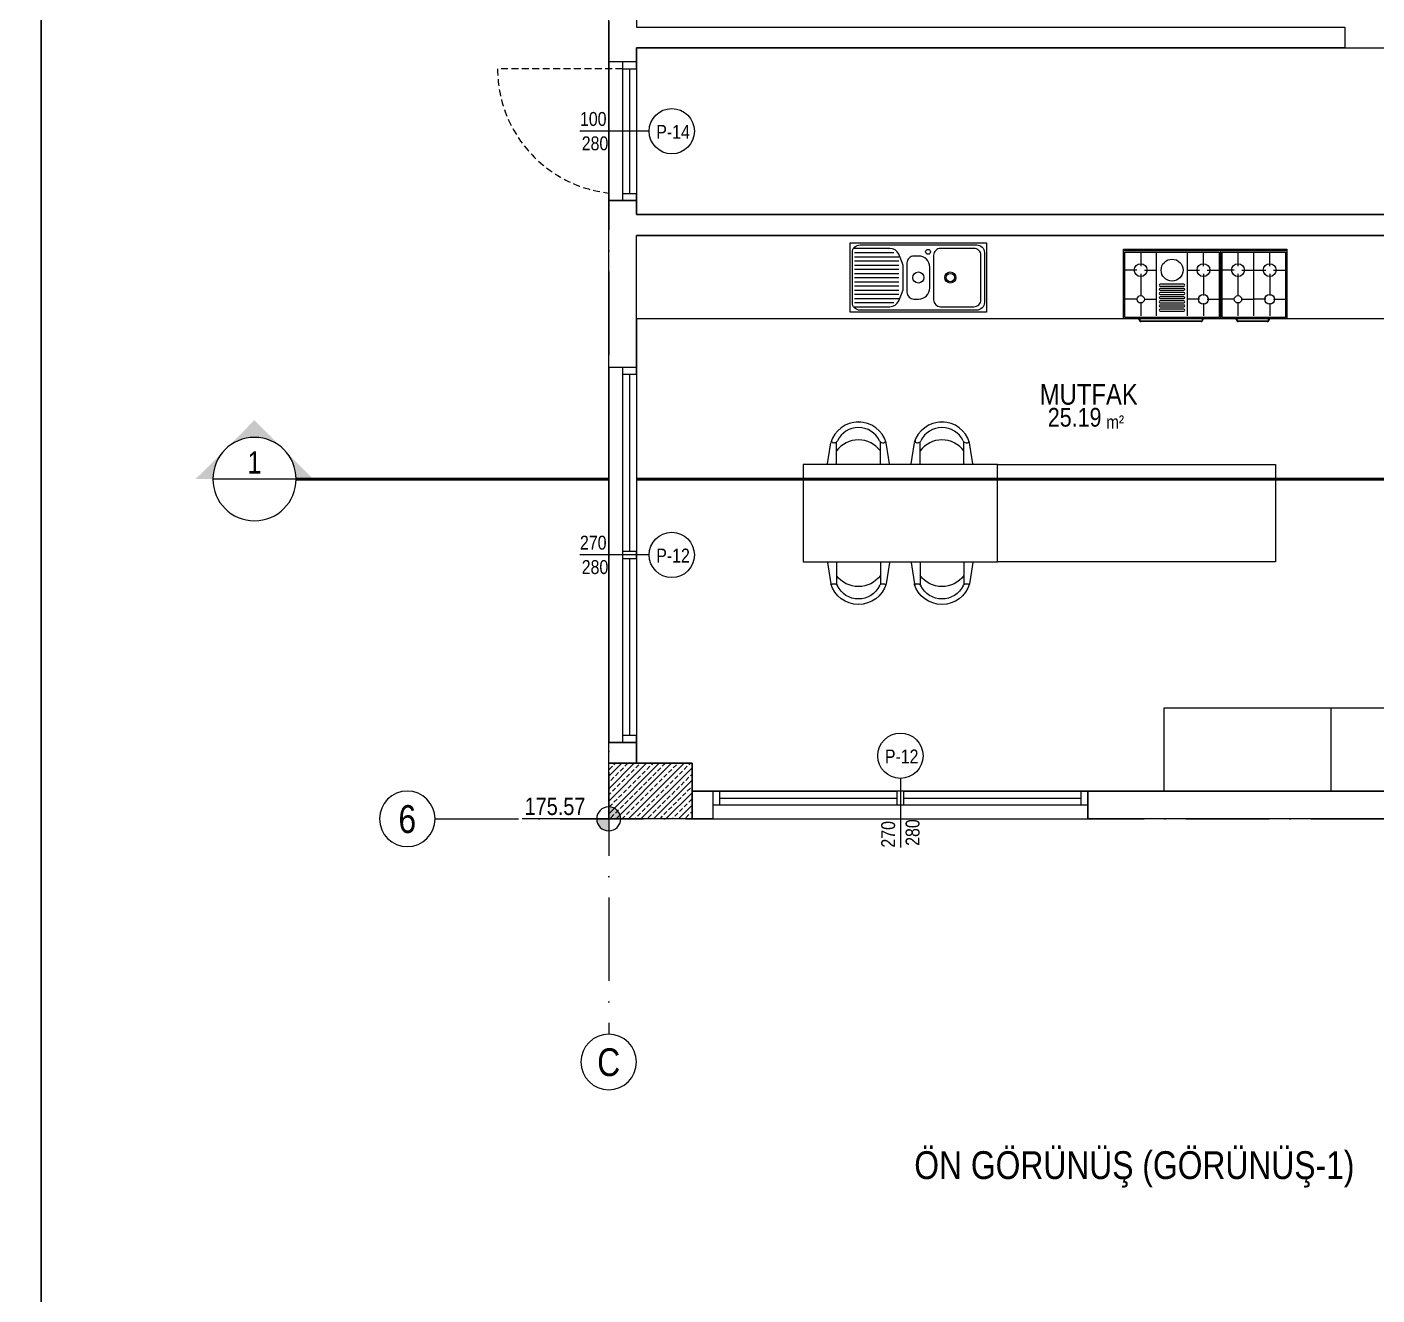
# Model space of a CAD drawing. Header units: millimetres. Extents: x 82776 to 137242, y 11666 to 27998.
# Drawn here: x 102688 to 103660, y 21599 to 22512 of the extents above; entities that cross this region are included whole.
import ezdxf
from ezdxf.enums import TextEntityAlignment as Align

# ---------------------------------------------------------------- set-up
doc = ezdxf.new("R2010")
doc.units = ezdxf.units.MM
for name, pattern in [('( Hidden )', [0.375, 0.25, -0.125]), ('ACAD_ISO10W100', [18, 12, -3, 0, -3]), ('DASHED', [15, 10, -5])]:
    doc.linetypes.add(name, pattern=pattern)
doc.layers.add('0_IFC_Area', color=100, linetype='Continuous', plot=False)
for name, color, linetype in [('0_IFC_Elevation_5', 252, 'Continuous'), ('0_IFC_Grid', 14, 'ACAD_ISO10W100'), ('0_IFC_Grid_Text_100', 14, 'Continuous'), ('0_IFC_Hatch_Structure', 251, 'Continuous'), ('0_IFC_Legend_Viewport', 7, 'Continuous'), ('0_IFC_Notation_Level_200', 160, 'Continuous'), ('0_IFC_Notation_Section_50', 10, 'Continuous'), ('0_IFC_Room_Text(No)_50', 12, 'Continuous'), ('0_IFC_Text_Explanation_50', 231, 'Continuous'), ('0_IFC_Window_Text', 60, 'Continuous'), ('1_IFC_Concrete_Section', 50, 'Continuous'), ('2_IFC_Wall', 130, 'Continuous'), ('3_IFC_Window', 136, 'Continuous'), ('6_IFC_Furniture', 35, 'Continuous'), ('6_IFC_Furniture_WC', 64, 'Continuous'), ('6_IFC_Furniture_Wetspace', 64, 'Continuous')]:
    doc.layers.add(name, color=color, linetype=linetype)
doc.styles.add('ARIAL-NARROW', font='ARIALN.TTF')
doc.styles.add('IFC_TEXT', font='ARIALN.TTF')

# ---------------------------------------------------------------- blocks, each defined once
blk = doc.blocks.new('*U706')
at = {"layer": '0_IFC_Legend_Viewport', "transparency": 33554687}
blk.add_lwpolyline([(-4296.49, 2920), (0, 2920), (0, 0), (-4296.49, 0)], close=True, dxfattribs=at)
at = {"style": 'IFC_TEXT'}
for tag, p in [('PAFTA', (-2975.27, 17.92)), ('KOT', (-1159.06, 17.96)), ('OLCEK', (-110.45, 17.91))]:
    blk.add_attdef(tag, p, '', height=35, dxfattribs=at)
blk = doc.blocks.new('*U48')
at = {"layer": '0_IFC_Legend_Viewport', "transparency": 33554687}
blk.add_lwpolyline([(-2913.29, 2920), (0, 2920), (0, 0), (-2913.29, 0)], close=True, dxfattribs=at)
at = {"style": 'IFC_TEXT'}
for tag, p in [('PAFTA', (-2283.68, 17.92)), ('KOT', (-1159.06, 17.96)), ('OLCEK', (-110.45, 17.91))]:
    blk.add_attdef(tag, p, '', height=35, dxfattribs=at)
blk = doc.blocks.new('B NK ST')
at = {"layer": '0_IFC_Hatch_Structure', "transparency": 33554687}
h = blk.add_hatch(dxfattribs=at)
h.set_pattern_fill('ANSI33', color=256, angle=180)
h.set_pattern_definition([(225, (-98017.972, -21881.323), (4.49012806, -4.49012806), []), (225, (-98022.462, -21881.323), (4.49012806, -4.49012806), [3.175, -1.5875])])
h.paths.add_polyline_path([(0, 0), (0, 40), (60, 40), (60, 0)])
at = {"layer": '1_IFC_Concrete_Section'}
blk.add_lwpolyline([(0, 0), (0, 40), (60, 40), (60, 0)], close=True, dxfattribs=at)
blk = doc.blocks.new('*U1101')
blk.add_wipeout([(0, 0), (0, -60), (589.99, -60), (589.99, 0)]).dxf.layer = '6_IFC_Furniture_WC'
at = {"layer": '6_IFC_Furniture_WC'}
blk.add_lwpolyline([(0, 0), (589.99, 0), (589.99, -60), (0, -60)], close=True, dxfattribs=at)
blk = doc.blocks.new('IFC_EVYE_1.5')
at = {"layer": '6_IFC_Furniture_WC'}
for p, q in [((-46, -7), (-17.59, -7)), ((-46, -10), (-14.15, -10)), ((-46, -13), (-14.15, -13)), ((-46, -16), (-14.15, -16)), ((-46, -19), (-14.15, -19)), ((-46, -22), (-14.15, -22)), ((-46, -25), (-14.15, -25)), ((-46, -28), (-14.15, -28)), ((-46, -31), (-14.15, -31)), ((-46, -34), (-14.15, -34)), ((-46, -37), (-14.15, -37)), ((-46, -40), (-14.15, -40)), ((-46, -43), (-17.59, -43))]:
    blk.add_line(p, q, dxfattribs=at)
blk.add_lwpolyline([(-49, 0), (49, 0), (49, -50), (-49, -50)], close=True, dxfattribs=at)
for points in [[(-47.5, -43), (-47.5, -7, -0.414214), (-42, -1.5), (42, -1.5, -0.414214), (47.5, -7), (47.5, -43, -0.414214), (42, -48.5), (-42, -48.5, -0.414214)], [(-3.2, -40.5), (0.2, -40.5, 0.414214), (8.2, -32.5), (8.2, -17.5, 0.414214), (0.2, -9.5), (-3.2, -9.5, 0.414214), (-8.2, -14.5), (-8.2, -35.5, 0.414214)], [(40, -4), (16, -4, 0.414214), (11, -9), (11, -41, 0.414214), (16, -46), (40, -46, 0.414214), (45, -41), (45, -9, 0.414214)]]:
    blk.add_lwpolyline(points, format="xyb", close=True, dxfattribs=at)
blk.add_lwpolyline([(-46.61, -46), (-20.59, -46, 0.298595), (-14.17, -41.79), (-11.58, -35.84, 0.102893), (-11, -33.04), (-11, -16.96, 0.102893), (-11.58, -14.16), (-14.17, -8.21, 0.298595), (-20.59, -4), (-46.61, -4)], format="xyb", dxfattribs=at)
for centre, radius in [((7, -6.5), 1.75), ((0, -25), 4), ((23, -25), 4), ((23, -25), 3)]:
    blk.add_circle(centre, radius, dxfattribs=at)
blk = doc.blocks.new('IFC_OCAK2')
blk.add_wipeout([(0, 0), (0, -50), (11.17, -50), (11.17, -52.02), (57.56, -52.02), (57.35, -50), (70, -50), (70, 0)]).dxf.layer = '6_IFC_Furniture_Wetspace'
at = {"layer": '6_IFC_Furniture_Wetspace'}
for p, q in [((0, -1), (70, -1)), ((12.42, -2), (12.42, -12.24)), ((23.83, -48), (23.83, -2)), ((46.17, -48), (46.17, -2)), ((57.58, -12.24), (57.58, -2)), ((9.65, -15), (1, -15)), ((12.42, -17.76), (12.42, -33.39)), ((15.18, -15), (23.83, -15)), ((46.17, -15), (54.82, -15)), ((57.58, -17.76), (57.58, -33.24)), ((60.35, -15), (69, -15)), ((9.8, -36), (1, -36)), ((12.42, -38.61), (12.42, -48)), ((15.03, -36), (23.83, -36)), ((54.82, -36), (46.17, -36)), ((57.58, -38.76), (57.58, -48)), ((60.35, -36), (69, -36)), ((11.17, -50.52), (11.17, -50)), ((12.67, -52.02), (12.67, -52.02)), ((55.85, -52.02), (12.67, -52.02)), ((57.35, -50.52), (57.35, -50))]:
    blk.add_line(p, q, dxfattribs=at)
for points in [[(0, 0), (70, 0), (70, -50), (0, -50)], [(1, -2), (69, -2), (69, -49), (1, -49)]]:
    blk.add_lwpolyline(points, close=True, dxfattribs=at)
for points in [[(26.45, -25.19, 1), (26.45, -26.5), (43.55, -26.5, 1), (43.55, -25.19)], [(26.45, -28.19, 1), (26.45, -29.49), (43.55, -29.49, 1), (43.55, -28.19)], [(26.45, -31.18, 1), (26.45, -32.49), (43.55, -32.49, 1), (43.55, -31.18)], [(26.45, -34.17, 1), (26.45, -35.48), (43.55, -35.48, 1), (43.55, -34.17)], [(26.45, -37.17, 1), (26.45, -38.47), (43.55, -38.47, 1), (43.55, -37.17)], [(26.45, -40.16, 1), (26.45, -41.47), (43.55, -41.47, 1), (43.55, -40.16)], [(26.45, -43.18, 1), (26.45, -44.48), (43.55, -44.48, 1), (43.55, -43.18)]]:
    blk.add_lwpolyline(points, format="xyb", close=True, dxfattribs=at)
blk.add_lwpolyline([(11.67, -50), (11.67, -50.52, 0.414214), (12.67, -51.52), (55.85, -51.52, 0.414214), (56.85, -50.52), (56.85, -50)], format="xyb", dxfattribs=at)
for centre, radius in [((35, -15), 7.9), ((12.42, -15), 4.61), ((57.58, -15), 4.61), ((12.42, -36), 2.65), ((57.58, -36), 3.54)]:
    blk.add_circle(centre, radius, dxfattribs=at)
for centre, start, end in [((12.67, -50.52), 180, 270), ((55.85, -50.52), 270, 0)]:
    blk.add_arc(centre, 1.5, start, end, dxfattribs=at)
blk = doc.blocks.new('IFC_KOLTUK TEKLI')
blk.add_wipeout([(-41.8, 25.5), (-17.7, 22.7), (-16.4, 22.3), (-15, 21.9), (-13.3, 21.1), (-11.7, 20.3), (-10, 19.2), (-8.5, 18.1), (-6.7, 16.4), (-5.8, 15.3), (-4, 13), (-2.7, 10.8), (-1.8, 8.6), (-0.8, 5.4), (-0.3, 2), (-0.3, -1.8), (-1.2, -6.1), (-2.2, -8.9), (-4.2, -12.5), (-5.9, -14.8), (-8.3, -17.1), (-10.4, -18.8), (-14.1, -20.8), (-15.8, -21.4), (-18.9, -22.1), (-23.4, -23), (-28.4, -24), (-39.7, -26.2), (-40.4, -26.1), (-41.1, -25.8), (-41.5, -25.3), (-41.9, -24.6), (-42, -22.3), (-42, -22.3), (-45.6, -22.5), (-46.8, -22.3), (-47.9, -21.5), (-48.5, -20.9), (-49.6, -19.4), (-50.1, -18.5), (-50.6, -17.4), (-51.1, -16.3), (-51.5, -15), (-52.2, -12.9), (-52.7, -10.9), (-53.1, -8.6), (-53.4, -6.8), (-53.7, -4.4), (-53.8, -1.9), (-53.9, -0.2), (-54, 2.5), (-53.8, 5.8), (-53.7, 7.4), (-53.4, 9.7), (-52.9, 12.7), (-52.4, 14.6), (-51.6, 16.8), (-51, 18.1), (-50.2, 19.7), (-49, 20.6), (-47.5, 21.2), (-45.1, 21.3), (-43.9, 21.4), (-44, 23.2), (-43.9, 23.8), (-43.8, 24.2), (-43.7, 24.4), (-43.3, 24.8), (-42.5, 25.3)]).dxf.layer = '6_IFC_Furniture'
at = {"layer": '6_IFC_Furniture'}
for p, q in [((-43.8, 18.7), (-44, 23.1)), ((-41.5, 25.4), (-17.7, 22.7)), ((-47.5, 21.2), (-43.9, 21.4)), ((-42, 17.1), (-16.9, 18.2)), ((-17.6, 21), (-17.6, 19.9)), ((-42, -24.1), (-42.1, -19.7)), ((-40.5, -17.9), (-15.3, -16.8)), ((-39.3, -26.2), (-15.8, -21.4)), ((-15.9, -18.6), (-15.9, -19.7)), ((-45.6, -22.5), (-42, -22.3))]:
    blk.add_line(p, q, dxfattribs=at)
blk.add_lwpolyline([(-47.5, 21.2), (-48.6, 20.9), (-49.7, 20), (-50.7, 18.7), (-51.6, 16.8), (-52.4, 14.6), (-53.1, 11.9), (-53.5, 9), (-53.8, 5.8), (-54, 2.5), (-53.9, -1), (-53.7, -4.4), (-53.3, -7.7), (-52.7, -10.9), (-51.9, -13.8), (-51.1, -16.3), (-50.1, -18.5), (-49, -20.3), (-47.9, -21.5), (-46.8, -22.3), (-45.6, -22.5)], dxfattribs=at)
for centre, radius, start, end in [((-41.8, 23.2), 2.24, 83.5321, 182.491), ((-23.3, 0.4), 23.1, 289.0213, 75.9607), ((-16.4, 21), 1.25, 71.4892, 182.491), ((-42.1, 18.8), 1.75, 182.491, 272.491), ((-36.4, -0.2), 21.9, 309.3609, 55.6211), ((-14.9, 20), 2.65, 182.491, 246.9129), ((-23.3, 0.4), 18.7, 298.0691, 66.9129), ((-40.4, -19.6), 1.75, 92.491, 182.491), ((-13.3, -18.5), 2.65, 118.0691, 182.491), ((-14.6, -19.6), 1.25, 182.491, 293.4929), ((-39.7, -24), 2.24, 182.491, 281.4499)]:
    blk.add_arc(centre, radius, start, end, dxfattribs=at)
blk = doc.blocks.new('*U344')
blk.add_wipeout([(0, 0), (140, 0), (140, -70), (0, -70)]).dxf.layer = '6_IFC_Furniture'
at = {"layer": '6_IFC_Furniture', "transparency": 33554687}
blk.add_lwpolyline([(0, -70), (0, 0), (140, 0), (140, -70)], close=True, dxfattribs=at)
blk = doc.blocks.new('IFC_MUTFAK MASA4')
at = {"yscale": 0.8999999999999998, "zscale": 0.8999999999999998}
for p, xscale, rotation in [((-100.82, -41.05), -0.8999999999999998, 2.498664450014507), ((30.82, -41.05), 0.8999999999999998, 357.5013355499855), ((-100.82, -101.17), -0.8999999999999998, 2.498664450014507), ((30.82, -101.17), 0.8999999999999998, 357.5013355499855)]:
    blk.add_blockref('IFC_KOLTUK TEKLI', p, dxfattribs=dict(at, xscale=xscale, rotation=rotation))
at = {"xscale": -1, "rotation": 270}
blk.add_blockref('*U344', (0, -140), dxfattribs=at)
blk = doc.blocks.new('*U1097')
blk.add_wipeout([(0, 0), (0, -60), (171.43, -60), (171.43, 0)]).dxf.layer = '6_IFC_Furniture_WC'
at = {"layer": '6_IFC_Furniture_WC'}
blk.add_lwpolyline([(0, 0), (171.43, 0), (171.43, -60), (0, -60)], close=True, dxfattribs=at)
blk = doc.blocks.new('*U1095')
blk.add_wipeout([(0, 0), (0, -60), (120, -60), (120, 0)]).dxf.layer = '6_IFC_Furniture_WC'
at = {"layer": '6_IFC_Furniture_WC'}
blk.add_lwpolyline([(0, 0), (120, 0), (120, -60), (0, -60)], close=True, dxfattribs=at)
blk = doc.blocks.new('A$C5c3b85c4')
blk.add_wipeout([(-14.63, 32.71), (-14.63, -17.29), (-3.46, -17.29), (-3.46, -19.31), (20.6, -19.31), (20.39, -17.29), (33.04, -17.29), (33.04, 32.71)]).translate(0, 0, -3462.38).dxf.layer = '6_IFC_Furniture_Wetspace'
at = {"layer": '6_IFC_Furniture_Wetspace'}
for p, q in [((-14.63, 31.71, -3462.38), (33.04, 31.71, -3462.38)), ((-2.21, 30.71, -3462.38), (-2.21, 20.47, -3462.38)), ((9.2, -15.29, -3462.38), (9.2, 30.71, -3462.38)), ((9.2, -15.29, -3462.38), (9.2, 30.71, -3462.38)), ((20.62, 20.47, -3462.38), (20.62, 30.71, -3462.38)), ((-4.98, 17.71, -3462.38), (-13.63, 17.71, -3462.38)), ((-2.21, 14.95, -3462.38), (-2.21, -0.68, -3462.38)), ((0.55, 17.71, -3462.38), (9.2, 17.71, -3462.38)), ((9.2, 17.71, -3462.38), (17.86, 17.71, -3462.38)), ((20.62, 14.95, -3462.38), (20.62, -0.53, -3462.38)), ((23.38, 17.71, -3462.38), (32.04, 17.71, -3462.38)), ((-4.83, -3.29, -3462.38), (-13.63, -3.29, -3462.38)), ((-2.21, -5.9, -3462.38), (-2.21, -15.29, -3462.38)), ((0.4, -3.29, -3462.38), (9.2, -3.29, -3462.38)), ((17.86, -3.29, -3462.38), (9.2, -3.29, -3462.38)), ((20.62, -6.05, -3462.38), (20.62, -15.29, -3462.38)), ((23.38, -3.29, -3462.38), (32.04, -3.29, -3462.38)), ((-3.46, -17.81, -3462.38), (-3.46, -17.29, -3462.38)), ((-1.96, -19.31, -3462.38), (-1.96, -19.31, -3462.38)), ((18.89, -19.31, -3462.38), (-1.96, -19.31, -3462.38)), ((20.39, -17.81, -3462.38), (20.39, -17.29, -3462.38))]:
    blk.add_line(p, q, dxfattribs=at)
at = {"layer": '6_IFC_Furniture_Wetspace', "elevation": -3462.38}
for points in [[(-14.63, 32.71), (33.04, 32.71), (33.04, -17.29), (-14.63, -17.29)], [(-13.63, 30.71), (32.04, 30.71), (32.04, -16.29), (-13.63, -16.29)]]:
    blk.add_lwpolyline(points, close=True, dxfattribs=at)
blk.add_lwpolyline([(-2.96, -17.29), (-2.96, -17.81, 0.414214), (-1.96, -18.81), (18.89, -18.81, 0.414214), (19.89, -17.81), (19.89, -17.29)], format="xyb", dxfattribs=at)
at = {"layer": '6_IFC_Furniture_Wetspace'}
for centre, radius in [((-2.21, 17.71, -3462.38), 4.61), ((20.62, 17.71, -3462.38), 4.61), ((20.62, -3.29, -3462.38), 3.54), ((-2.21, -3.29, -3462.38), 2.65)]:
    blk.add_circle(centre, radius, dxfattribs=at)
for centre, start, end in [((-1.96, -17.81, -3462.38), 180, 270), ((18.89, -17.81, -3462.38), 270, 0)]:
    blk.add_arc(centre, 1.5, start, end, dxfattribs=at)
blk = doc.blocks.new('*U1096')
blk.add_wipeout([(0, 0), (0, -60), (120, -60), (120, 0)]).dxf.layer = '6_IFC_Furniture_WC'
at = {"layer": '6_IFC_Furniture_WC'}
blk.add_lwpolyline([(0, 0), (120, 0), (120, -60), (0, -60)], close=True, dxfattribs=at)
blk = doc.blocks.new('B ZK PLAN')
at = {"layer": '2_IFC_Wall', "elevation": 425.74}
for points in [[(-20, -795), (609.99, -795), (609.99, -935), (649.99, -935), (649.99, -945), (599.98, -945), (599.99, -870), (569.99, -870), (569.99, -810), (-20, -810), (-20, -1190), (-40, -1190), (-40, -60), (-20, -60), (-20, -660), (489.97, -660), (489.97, -675), (-20, -675), (-20, -795)], [(599.98, -1230), (20, -1230), (20, -1210), (599.98, -1210)]]:
    blk.add_lwpolyline(points, close=True, dxfattribs=at)
for name, p, rotation in [('*U1101', (569.99, -870, 425.74), 179.9999999999385), ('IFC_MUTFAK MASA4', (100.02, -975), 90), ('*U1095', (599.99, -1210), 179.9999999999385)]:
    blk.add_blockref(name, p, dxfattribs=dict(rotation=rotation))
for name, p, rotation in [('IFC_EVYE_1.5', (182.93, -815.34), 359.9999999999387), ('IFC_OCAK2', (330.6, -819.99), 359.9999999999387), ('*U1096', (479.99, -1210), 179.9999999999385)]:
    blk.add_blockref(name, p, dxfattribs=dict(rotation=rotation))
at = {"xscale": 1.16666666666667, "yscale": 1.16666666666667, "zscale": 1.16666666666667, "rotation": 179.9999999999385}
blk.add_blockref('*U1097', (440.02, -1045), dxfattribs=at)
at = {"layer": '1_IFC_Concrete_Section', "rotation": 359.9999999999387}
blk.add_blockref('A$C5c3b85c4', (415.23, -852.7, 3462.38), dxfattribs=at)
blk = doc.blocks.new('0_IFC_ROOM_TEXT_50')
at = {"layer": '0_IFC_Room_Text(No)_50', "insert": (13.22, -40.02), "char_height": 9.625, "attachment_point": 1, "style": 'IFC_TEXT'}
blk.add_mtext_dynamic_manual_height_columns('m²', width=16.6949, gutter_width=6.88, heights=[0], dxfattribs=at)
at = {"layer": '0_IFC_Room_Text(No)_50', "style": 'IFC_TEXT'}
blk.add_attdef('ROOM_NUMBER', text='', height=7.7, dxfattribs=at).set_placement((0.68, -10.73), align=Align.CENTER)
blk.add_attdef('ROOM_NAME', text='', height=13.47, dxfattribs=at).set_placement((0.68, -24.84), align=Align.MIDDLE_CENTER)
blk.add_attdef('AREA', text='', height=13.47, dxfattribs=at).set_placement((9.85, -49.66), align=Align.RIGHT)
at = {"layer": '0_IFC_Text_Explanation_50', "style": 'IFC_TEXT', "flags": 1}
for tag, p in [('DÖŞEME:', (-41.09, -64.38)), ('DUVAR:', (-41.09, -75.48)), ('TAVAN:', (-41.09, -86.74))]:
    blk.add_attdef(tag, p, '', height=7.7, dxfattribs=at)
blk = doc.blocks.new('B_ZK_NET ALAN')
at = {"layer": '0_IFC_Area'}
blk.add_lwpolyline([(1310.01, -655), (1310.01, -675), (1939.98, -675), (1939.98, -865), (1049.99, -865), (1049.99, -775.01), (-20, -775), (-20, -655)], close=True, dxfattribs=at)
at = {"layer": '0_IFC_Area', "elevation": -425.74}
blk.add_lwpolyline([(599.99, -850), (599.98, -925), (649.98, -925), (649.99, -1055), (599.98, -1055), (599.98, -1190), (20, -1190), (20, -1170), (-20, -1170), (-20, -790), (569.99, -790), (569.99, -850)], close=True, dxfattribs=at)
ref = blk.add_blockref('0_IFC_ROOM_TEXT_50', (304.91, -879.55, 425.74))
ref.add_attrib('ROOM_NAME', 'MUTFAK', dxfattribs={"layer": '0_IFC_Room_Text(No)_50', "height": 15, "style": 'IFC_TEXT'}).set_placement((305.6, -904.39, 425.74), align=Align.MIDDLE_CENTER)
ref.add_attrib('AREA', '25.19', dxfattribs={"layer": '0_IFC_Room_Text(No)_50', "height": 13.475, "style": 'IFC_TEXT'}).set_placement((314.76, -927.65, 425.74), align=Align.RIGHT)
blk = doc.blocks.new('0_IFC_AXIS_TEXT_100')
at = {"layer": '0_IFC_Grid_Text_100'}
blk.add_circle((0, 1000), 1000, dxfattribs=at)
at = {"layer": '0_IFC_Grid_Text_100', "style": 'IFC_TEXT'}
blk.add_attdef('AXIS_NO', text='', height=1000, dxfattribs=at).set_placement((0, 993), align=Align.MIDDLE_CENTER)
blk = doc.blocks.new('B_ZK AKS')
at = {"layer": '0_IFC_Grid', "ltscale": 5}
for points in [[(-2000, 155), (-2000, -1385)], [(-2125, -1230), (125, -1230)]]:
    blk.add_lwpolyline(points, dxfattribs=at)
ref = blk.add_blockref('0_IFC_AXIS_TEXT_100', (-2144.99773, -1250.00227), dxfattribs=dict(xscale=-0.02, yscale=0.02, zscale=0.02, rotation=0.0064968962269241))
ref.add_attrib('AXIS_NO', '6', dxfattribs={"layer": '0_IFC_Grid_Text_100', "height": 20, "rotation": 0.0064969, "style": 'IFC_TEXT'}).set_placement((-2144.99998, -1230.14795), align=Align.MIDDLE_CENTER)
ref = blk.add_blockref('0_IFC_AXIS_TEXT_100', (-1999.99738, -1425), dxfattribs=dict(xscale=-0.02, yscale=0.02, zscale=0.02, rotation=0.0064968962269241))
ref.add_attrib('AXIS_NO', 'C', dxfattribs={"layer": '0_IFC_Grid_Text_100', "height": 20, "rotation": 0.0064969, "style": 'IFC_TEXT'}).set_placement((-1999.99963, -1405.14568), align=Align.MIDDLE_CENTER)
blk = doc.blocks.new('*U1783')
at = {"layer": '0_IFC_Room_Text(No)_50'}
h = blk.add_hatch(color=256, dxfattribs=at)
h.paths.add_polyline_path([(0, 1061), (-530, 530, -0.414214), (530, 530)])
h.paths.add_polyline_path([(530, 530, -0.198912), (750, 0), (1061, 0)])
h.paths.add_polyline_path([(-530, 530), (-1061, 0), (-750, 0, -0.198912)])
at = {"layer": '0_IFC_Room_Text(No)_50', "linetype": 'Continuous'}
blk.add_line((-750, 0), (750, 0), dxfattribs=at)
blk.add_circle((0, 0), 750, dxfattribs=at)
at = {"layer": '0_IFC_Room_Text(No)_50', "style": 'IFC_TEXT'}
blk.add_attdef('NO', text='', height=400, dxfattribs=at).set_placement((0, 100), align=Align.CENTER)
for p in [(0, -100), (0, -374)]:
    blk.add_attdef('SHEET', text='', height=200, dxfattribs=at).set_placement(p, align=Align.TOP_CENTER)
blk = doc.blocks.new('B_KESIT YERLERI')
at = {"layer": '0_IFC_Notation_Section_50', "linetype": 'DASHED', "ltscale": 3, "const_width": 2, "elevation": 425.74}
blk.add_lwpolyline([(-225, 244.56), (2235, 244.56)], dxfattribs=at)
ref = blk.add_blockref('*U1783', (-255, 244.56, 425.74), dxfattribs=dict(xscale=-0.0400000000259542, yscale=0.0400000000259542, zscale=0.0400000000259542))
ref.add_attrib('NO', '1', dxfattribs={"layer": '0_IFC_Room_Text(No)_50', "height": 16, "style": 'IFC_TEXT'}).set_placement((-255, 248.56, 425.74), align=Align.CENTER)
at = {"layer": '0_IFC_Notation_Section_50', "transparency": 33554687, "insert": (220, -239.24, 426.17), "char_height": 20, "attachment_point": 1, "style": 'IFC_TEXT'}
blk.add_mtext_dynamic_manual_height_columns('\\pxql;ÖN GÖRÜNÜŞ (GÖRÜNÜŞ-1)', width=515.9971, gutter_width=12.5, heights=[0], dxfattribs=at)
blk = doc.blocks.new('*U699')
at = {"layer": '0_IFC_Window_Text'}
blk.add_circle((50, 40.42), 16.31, dxfattribs=at)
at = {"layer": '0_IFC_Window_Text', "style": 'ARIAL-NARROW'}
blk.add_attdef('TİP', (55.48, 29.24), '', height=10, rotation=90, dxfattribs=at)
blk.add_wipeout([(0, 15), (100, 15), (100, -5), (0, -5)]).dxf.layer = '3_IFC_Window'
at = {"layer": '0_IFC_Elevation_5'}
blk.add_lwpolyline([(0, 5), (0, -5), (100, -5), (100, 5)], dxfattribs=at)
at = {"layer": '0_IFC_Window_Text'}
blk.add_lwpolyline([(50, 24.11), (50, -25.68)], dxfattribs=at)
at = {"layer": '2_IFC_Wall'}
for points in [[(0, 15), (0, -5)], [(100, 15), (100, -5)]]:
    blk.add_lwpolyline(points, dxfattribs=at)
at = {"layer": '3_IFC_Window'}
for points in [[(0, 5), (5, 5), (5, 15), (0, 15)], [(95, 5), (100, 5), (100, 15), (95, 15)]]:
    blk.add_lwpolyline(points, close=True, dxfattribs=at)
for points in [[(0, 15), (100, 15)], [(5, 10), (95, 10)], [(5, 5), (95, 5)]]:
    blk.add_lwpolyline(points, dxfattribs=at)
at = {"layer": '0_IFC_Window_Text', "insert": (36.19, -25.68), "char_height": 10, "attachment_point": 1, "rotation": 90, "style": 'ARIAL-NARROW'}
blk.add_mtext_dynamic_manual_height_columns('100', width=65.1539, gutter_width=50, heights=[0], dxfattribs=at)
at = {"layer": '0_IFC_Window_Text', "style": 'ARIAL-NARROW'}
blk.add_attdef('YUKSEKLIK', (63.75, -24.41), '', height=10, rotation=90, dxfattribs=at)
blk = doc.blocks.new('*U1583')
at = {"layer": '0_IFC_Window_Text'}
blk.add_circle((135, 40.42), 16.31, dxfattribs=at)
at = {"layer": '0_IFC_Window_Text', "style": 'ARIAL-NARROW'}
blk.add_attdef('TİP', (140.48, 29.24), '', height=10, rotation=90, dxfattribs=at)
blk.add_wipeout([(0, 15), (270, 15), (270, -5), (0, -5)]).dxf.layer = '3_IFC_Window'
at = {"layer": '0_IFC_Elevation_5'}
blk.add_lwpolyline([(0, 5), (0, -5), (270, -5), (270, 5)], dxfattribs=at)
at = {"layer": '2_IFC_Wall'}
for points in [[(0, 15), (0, -5)], [(270, 15), (270, -5)]]:
    blk.add_lwpolyline(points, dxfattribs=at)
at = {"layer": '3_IFC_Window'}
for points in [[(0, 5), (5, 5), (5, 15), (0, 15)], [(265, 5), (270, 5), (270, 15), (265, 15)]]:
    blk.add_lwpolyline(points, close=True, dxfattribs=at)
for points in [[(0, 15), (270, 15)], [(5, 10), (265, 10)], [(5, 5), (265, 5)]]:
    blk.add_lwpolyline(points, dxfattribs=at)
at = {"layer": '0_IFC_Window_Text', "insert": (121.19, -25.68), "char_height": 10, "attachment_point": 1, "rotation": 90, "style": 'ARIAL-NARROW'}
blk.add_mtext_dynamic_manual_height_columns('270', width=65.1539, gutter_width=50, heights=[0], dxfattribs=at)
blk.add_wipeout([(132.5, 15), (137.5, 15), (137.5, 5), (132.5, 5)]).dxf.layer = '3_IFC_Window'
at = {"layer": '0_IFC_Window_Text'}
blk.add_lwpolyline([(135, 24.11), (135, -25.68)], dxfattribs=at)
at = {"layer": '3_IFC_Window'}
blk.add_lwpolyline([(132.5, 5), (137.5, 5), (137.5, 15), (132.5, 15)], close=True, dxfattribs=at)
at = {"layer": '0_IFC_Window_Text', "style": 'ARIAL-NARROW'}
blk.add_attdef('YUKSEKLIK', (148.75, -24.41), '', height=10, rotation=90, dxfattribs=at)
blk = doc.blocks.new('*U1582')
at = {"layer": '0_IFC_Window_Text'}
blk.add_circle((135, 40.42), 16.31, dxfattribs=at)
at = {"layer": '0_IFC_Window_Text', "style": 'ARIAL-NARROW'}
blk.add_attdef('TİP', (123.82, 34.93), '', height=10, dxfattribs=at)
blk.add_wipeout([(0, 15), (270, 15), (270, -5), (0, -5)]).dxf.layer = '3_IFC_Window'
at = {"layer": '0_IFC_Elevation_5'}
blk.add_lwpolyline([(0, 5), (0, -5), (270, -5), (270, 5)], dxfattribs=at)
at = {"layer": '2_IFC_Wall'}
for points in [[(0, 15), (0, -5)], [(270, 15), (270, -5)]]:
    blk.add_lwpolyline(points, dxfattribs=at)
at = {"layer": '3_IFC_Window'}
for points in [[(0, 5), (5, 5), (5, 15), (0, 15)], [(265, 5), (270, 5), (270, 15), (265, 15)]]:
    blk.add_lwpolyline(points, close=True, dxfattribs=at)
for points in [[(0, 15), (270, 15)], [(5, 10), (265, 10)], [(5, 5), (265, 5)]]:
    blk.add_lwpolyline(points, dxfattribs=at)
at = {"layer": '0_IFC_Window_Text', "insert": (121.19, -25.68), "char_height": 10, "attachment_point": 1, "rotation": 90, "style": 'ARIAL-NARROW'}
blk.add_mtext_dynamic_manual_height_columns('270', width=65.1539, gutter_width=50, heights=[0], dxfattribs=at)
blk.add_wipeout([(132.5, 15), (137.5, 15), (137.5, 5), (132.5, 5)]).dxf.layer = '3_IFC_Window'
at = {"layer": '0_IFC_Window_Text'}
blk.add_lwpolyline([(135, 24.11), (135, -25.68)], dxfattribs=at)
at = {"layer": '3_IFC_Window'}
blk.add_lwpolyline([(132.5, 5), (137.5, 5), (137.5, 15), (132.5, 15)], close=True, dxfattribs=at)
at = {"layer": '0_IFC_Window_Text', "style": 'ARIAL-NARROW'}
blk.add_attdef('YUKSEKLIK', (148.75, -24.41), '', height=10, rotation=90, dxfattribs=at)
blk = doc.blocks.new('B ZK DOGRAMA')
at = {"layer": '3_IFC_Window', "linetype": '( Hidden )', "ltscale": 20}
blk.add_arc((10, 540, 425.74), 90, 180, 270, dxfattribs=at)
at = {"rotation": 270}
blk.add_blockref('*U1583', (5, 325, 425.74), dxfattribs=at).add_auto_attribs({'YUKSEKLIK': '280', 'TİP': 'P-12'})
blk.add_blockref('*U1582', (75, 5, 425.74)).add_auto_attribs({'YUKSEKLIK': '280', 'TİP': 'P-12'})
blk.add_blockref('*U699', (5, 545, 425.74), dxfattribs=at).add_auto_attribs({'YUKSEKLIK': '280', 'TİP': 'P-14'})
at = {"layer": '3_IFC_Window', "linetype": '( Hidden )', "ltscale": 20, "elevation": 425.74}
blk.add_lwpolyline([(10, 540), (-80, 540)], dxfattribs=at)
blk = doc.blocks.new('0_IFC_NOTATION_LEVEL_200')
at = {"layer": '0_IFC_Notation_Level_200'}
h = blk.add_hatch(color=256, dxfattribs=at)
h.dxf.hatch_style = 1
h.paths.add_polyline_path([(0, 0), (0, 576, 0.414214), (-576, 0)])
h.paths.add_polyline_path([(0, -576, 0.414214), (576, 0), (0, 0)])
for p, q in [((0, 960), (0, -960)), ((0, 0), (-960, 0)), ((0, 0), (4154, 0))]:
    blk.add_line(p, q, dxfattribs=at)
blk.add_circle((0, 0), 576, dxfattribs=at)
at = {"layer": '0_IFC_Notation_Level_200', "style": 'IFC_TEXT'}
for tag, p in [('LEVEL_ABOVE', (549, 185)), ('LEVEL_BELOW', (549, -1005))]:
    blk.add_attdef(tag, p, '', height=800, dxfattribs=at)
blk = doc.blocks.new('B KOSE KOTLARI')
ref = blk.add_blockref('0_IFC_NOTATION_LEVEL_200', (0, -1230), dxfattribs=dict(xscale=-0.015, yscale=0.015, zscale=0.015))
ref.add_attrib('LEVEL_ABOVE', '175.57', (-60.54, -1227.22), dxfattribs={"layer": '0_IFC_Notation_Level_200', "height": 12.5, "rotation": 0, "style": 'IFC_TEXT'})

msp = doc.modelspace()

# ---------------------------------------------------------------- block references
for name, p in [('*U706', (102698.12, 20593.56)), ('*U48', (105611.41, 20593.56)), ('B_ZK AKS', (105106.78, 23171.55, -425.74)), ('B NK ST', (103106.78, 21941.55, -425.74))]:
    msp.add_blockref(name, p)

# ---------------------------------------------------------------- next in the draw order: block references
msp.add_blockref('B ZK PLAN', (103146.78, 23171.55, -425.74))

# ---------------------------------------------------------------- next in the draw order: block references
for name, p in [('B_KESIT YERLERI', (103106.78, 21941.55)), ('B_ZK_NET ALAN', (103146.78, 23151.55))]:
    msp.add_blockref(name, p)

# ---------------------------------------------------------------- next in the draw order: block references
msp.add_blockref('B ZK DOGRAMA', (103106.78, 21941.55, -425.74))

# ---------------------------------------------------------------- next in the draw order: block references
msp.add_blockref('B KOSE KOTLARI', (103106.78, 23171.55, -425.74))

doc.saveas('drawing.dxf')
